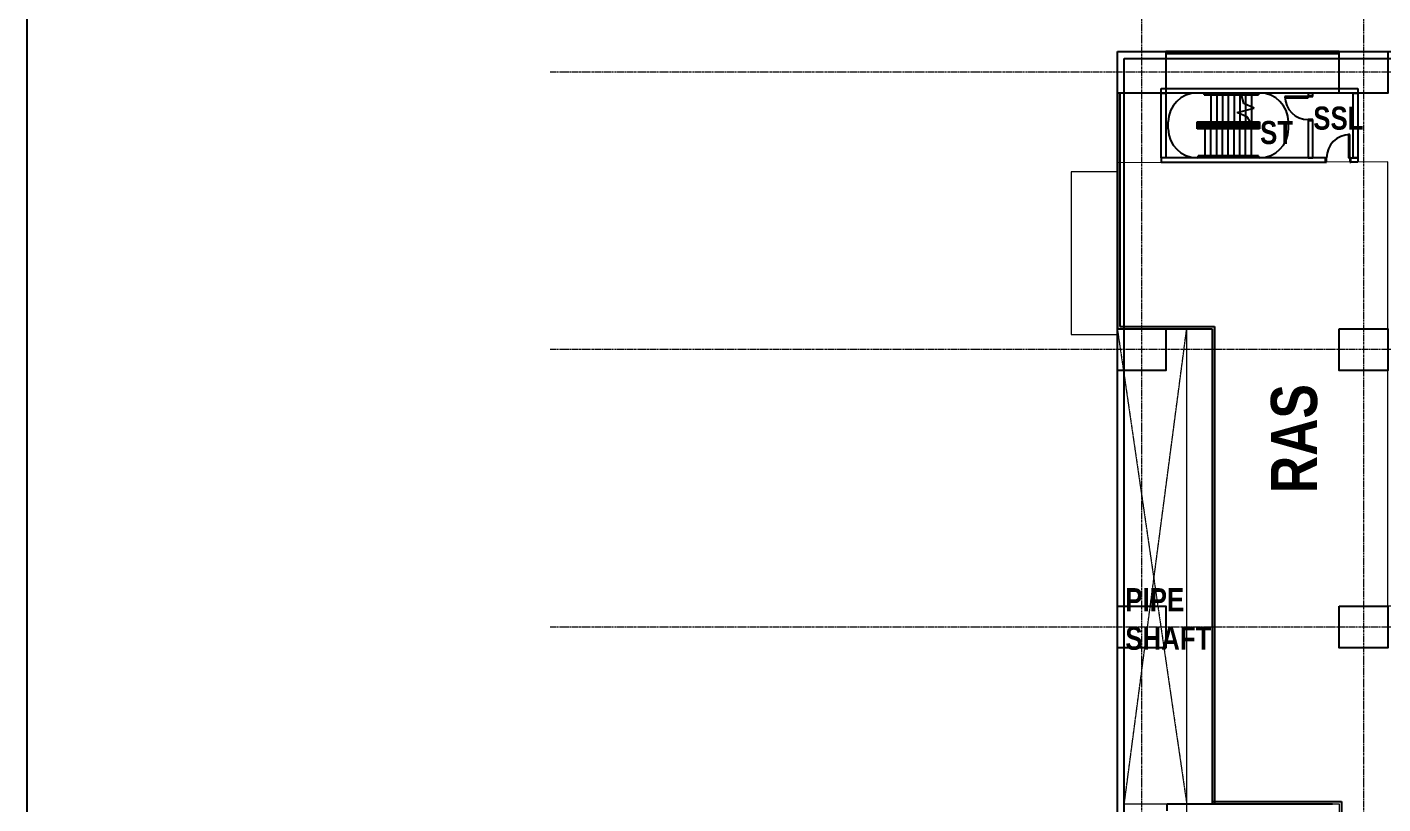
# Model space of a CAD drawing. Extents: x -15449 to 597104, y -1239737 to 53667.
# Drawn here: x 171314 to 229965, y -237453 to -203849 of the extents above; entities that cross this region are included whole.
import ezdxf

# ---------------------------------------------------------------- set-up
doc = ezdxf.new("R2010")
doc.units = 0
doc.header["$LTSCALE"] = 8
doc.linetypes.add('HIDDEN', pattern=[0.375, 0.25, -0.125])
doc.linetypes.add('IDA - Grid Line', pattern=[3500, 2000, -500, 500, -500])
doc.layers.get('0').update_dxf_attribs({"color": 1, "linetype": 'CONTINUOUS'})
doc.layers.get('Defpoints').update_dxf_attribs({"linetype": 'CONTINUOUS'})
doc.layers.add('000_CTCI_CSA', color=7, linetype='CONTINUOUS')
doc.layers.add('A-_ANOTGRID_E', color=7, linetype='CONTINUOUS', lineweight=9)
doc.layers.add('A-_RALGBAL-_E1-1', color=4, linetype='CONTINUOUS', lineweight=9, true_color=0x00ffff)
doc.layers.add('Block - Cargo Lift_dwg', color=7, linetype='CONTINUOUS', lineweight=9, true_color=0x767676)
doc.styles.add('Site Area', font='arial.ttf', dxfattribs={"width": 0.8})

# ---------------------------------------------------------------- blocks, each defined once
blk = doc.blocks.new('column grid')
at = {"color": 252, "elevation": 0}
for points in [[(-80254.4, -10338.8), (-78154.4, -10338.8), (-78154.4, -12138.8), (-80254.4, -12138.8)], [(-70654.4, -10339.2), (-68554.4, -10339.2), (-68554.4, -12139.2), (-70654.4, -12139.2)], [(-80254.4, -22338.8), (-78154.4, -22338.8), (-78154.4, -24138.8), (-80254.4, -24138.8)], [(-70654.4, -22339.2), (-68554.4, -22339.2), (-68554.4, -24139.2), (-70654.4, -24139.2)], [(-80254.4, -34338.8), (-78154.4, -34338.8), (-78154.4, -36138.8), (-80254.4, -36138.8)], [(-70654.4, -34339.2), (-68554.4, -34339.2), (-68554.4, -36139.2), (-70654.4, -36139.2)]]:
    blk.add_lwpolyline(points, close=True, dxfattribs=at)
at = {"layer": 'A-_ANOTGRID_E', "color": 8, "linetype": 'IDA - Grid Line', "ltscale": 0.005, "true_color": 0x808080}
for p, q in [((-79204.4, 9427, 0), (-79204.4, -120414.2, 0)), ((-69604.4, 9427, 0), (-69604.4, -120414.2, 0)), ((29680.4, -11238.8, 0), (-104784.6, -11238.8, 0)), ((29680.4, -23238.8, 0), (-104784.6, -23238.8, 0)), ((29680.4, -35238.8, 0), (-104784.6, -35238.8, 0))]:
    blk.add_line(p, q, dxfattribs=at)
at = {"layer": 'Defpoints', "color": 2, "elevation": 0}
blk.add_lwpolyline([(-127418.5, 34485), (48331.5, 34485), (48331.5, -126648), (-127418.5, -126648)], close=True, dxfattribs=at)
blk = doc.blocks.new('CTCI_Building Footprint and Grid')
at = {"color": 8}
for p, q in [((1909297, -877972, 0), (1917797, -877972, 0)), ((1909297, -878172, 0), (1909297, -877972, 0)), ((1917797, -877972, 0), (1917797, -878172, 0)), ((1917797, -878172, 0), (1909297, -878172, 0)), ((1909297, -878172, 0), (1909497, -878172, 0)), ((1909297, -880968, 0), (1909297, -878172, 0)), ((1909497, -878172, 0), (1909497, -880968, 0)), ((1911197, -878210, 0), (1911147, -878210, 0)), ((1911147, -878210, 0), (1911147, -878250, 0)), ((1911147, -878210, 0), (1911197, -878210, 0)), ((1911147, -878230, 0), (1911147, -878225, 0)), ((1911147, -878250, 0), (1911197, -878250, 0)), ((1911147, -878250, 0), (1911197, -878250, 0)), ((1911197, -878210, 0), (1912756, -878210, 0)), ((1911197, -878250, 0), (1912767, -878250, 0)), ((1911458, -878210, 0), (1911203, -878210, 0)), ((1911203, -878250, 0), (1911458, -878250, 0)), ((1911447, -878170, 0), (1911447, -878210, 0)), ((1911447, -878250, 0), (1911447, -879420, 0)), ((1911589, -878210, 0), (1911458, -878210, 0)), ((1911458, -878250, 0), (1911589, -878250, 0)), ((1911554, -878228, 0), (1911554, -878232, 0)), ((1911697, -878170, 0), (1911697, -878210, 0)), ((1911697, -878250, 0), (1911697, -879420, 0)), ((1911947, -878170, 0), (1911947, -878210, 0)), ((1911947, -878250, 0), (1911947, -879420, 0)), ((1912197, -878170, 0), (1912197, -878210, 0)), ((1912197, -878250, 0), (1912197, -879420, 0)), ((1912447, -878170, 0), (1912447, -878210, 0)), ((1912447, -878250, 0), (1912447, -879420, 0)), ((1912697, -878170, 0), (1912697, -878210, 0)), ((1912697, -878250, 0), (1912697, -878987, 0)), ((1912756, -878210, 0), (1912746, -878170, 0)), ((1912767, -878250, 0), (1912756, -878210, 0)), ((1913203, -878210, 0), (1912756, -878210, 0)), ((1912756, -878210, 0), (1913197, -878210, 0)), ((1912869, -878630, 0), (1912767, -878250, 0)), ((1912767, -878250, 0), (1913203, -878250, 0)), ((1912767, -878250, 0), (1913197, -878250, 0)), ((1912947, -878170, 0), (1912947, -878210, 0)), ((1912947, -878250, 0), (1912947, -878664, 0)), ((1913197, -878170, 0), (1913197, -878210, 0)), ((1913197, -878210, 0), (1913497, -878210, 0)), ((1913197, -878250, 0), (1913197, -878773, 0)), ((1913197, -878250, 0), (1913497, -878250, 0)), ((1913497, -878210, 0), (1913203, -878210, 0)), ((1913203, -878250, 0), (1913497, -878250, 0)), ((1913497, -878210, 0), (1913497, -878250, 0)), ((1913497, -878225, 0), (1913497, -878230, 0)), ((1914647, -878322, 0), (1914647, -878372, 0)), ((1915647, -878322, 0), (1914647, -878322, 0)), ((1914647, -878372, 0), (1915647, -878372, 0)), ((1914797, -878372, 0), (1914797, -878322, 0)), ((1914822, -878372, 0), (1914822, -878322, 0)), ((1914822, -878347, 0), (1914922, -878347, 0)), ((1914922, -878372, 0), (1914922, -878322, 0)), ((1914947, -878372, 0), (1914947, -878322, 0)), ((1915847, -878172, 0), (1915647, -878172, 0)), ((1915647, -878172, 0), (1915647, -878272, 0)), ((1915647, -878272, 0), (1915647, -878322, 0)), ((1915647, -878272, 0), (1915847, -878272, 0)), ((1915647, -878372, 0), (1915647, -878322, 0)), ((1915647, -878322, 0), (1915847, -878322, 0)), ((1915847, -878272, 0), (1915847, -878172, 0)), ((1915847, -878322, 0), (1915847, -878272, 0)), ((1917597, -880968, 0), (1917597, -878172, 0)), ((1917597, -878172, 0), (1917797, -878172, 0)), ((1917797, -878172, 0), (1917797, -880968, 0)), ((1912584, -879017, 0), (1913309, -878823, 0)), ((1913024, -879209, 0), (1912584, -879017, 0)), ((1912697, -878987, 0), (1912697, -879066, 0)), ((1912697, -879066, 0), (1912697, -879420, 0)), ((1913309, -878823, 0), (1912869, -878630, 0)), ((1912947, -878664, 0), (1912947, -878920, 0)), ((1912947, -878920, 0), (1912947, -879175, 0)), ((1912947, -879175, 0), (1912947, -879420, 0)), ((1913197, -878773, 0), (1913197, -878853, 0)), ((1913197, -878853, 0), (1913197, -879420, 0)), ((1909597, -879720, 0), (1909597, -879420, 0)), ((1910847, -879720, 0), (1910847, -879420, 0)), ((1910847, -879420, 0), (1911197, -879420, 0)), ((1910847, -879720, 0), (1910847, -879420, 0)), ((1910847, -879420, 0), (1911197, -879420, 0)), ((1910847, -879720, 0), (1910847, -879420, 0)), ((1911197, -879720, 0), (1910847, -879720, 0)), ((1911197, -879720, 0), (1910847, -879720, 0)), ((1910872, -879445, 0), (1911197, -879445, 0)), ((1910872, -879695, 0), (1910872, -879445, 0)), ((1910872, -879445, 0), (1911197, -879445, 0)), ((1910872, -879695, 0), (1910872, -879445, 0)), ((1911197, -879695, 0), (1910872, -879695, 0)), ((1911197, -879695, 0), (1910872, -879695, 0)), ((1910877, -879450, 0), (1910877, -879690, 0)), ((1911197, -879450, 0), (1910877, -879450, 0)), ((1910877, -879450, 0), (1911197, -879450, 0)), ((1910877, -879690, 0), (1910877, -879450, 0)), ((1910877, -879450, 0), (1910877, -879690, 0)), ((1911197, -879450, 0), (1910877, -879450, 0)), ((1910877, -879450, 0), (1911197, -879450, 0)), ((1910877, -879690, 0), (1910877, -879450, 0)), ((1910877, -879690, 0), (1911197, -879690, 0)), ((1911197, -879690, 0), (1910877, -879690, 0)), ((1910877, -879690, 0), (1911197, -879690, 0)), ((1911197, -879690, 0), (1910877, -879690, 0)), ((1910917, -879650, 0), (1910917, -879490, 0)), ((1910917, -879490, 0), (1911197, -879490, 0)), ((1910917, -879490, 0), (1911197, -879490, 0)), ((1910917, -879650, 0), (1910917, -879490, 0)), ((1910917, -879650, 0), (1910917, -879490, 0)), ((1910917, -879490, 0), (1911197, -879490, 0)), ((1910917, -879490, 0), (1911197, -879490, 0)), ((1910917, -879650, 0), (1910917, -879490, 0)), ((1911197, -879650, 0), (1910917, -879650, 0)), ((1911197, -879650, 0), (1910917, -879650, 0)), ((1911197, -879650, 0), (1910917, -879650, 0)), ((1911197, -879650, 0), (1910917, -879650, 0)), ((1910922, -879495, 0), (1911197, -879495, 0)), ((1910922, -879645, 0), (1910922, -879495, 0)), ((1910922, -879495, 0), (1911197, -879495, 0)), ((1910922, -879645, 0), (1910922, -879495, 0)), ((1910922, -879520, 0), (1911197, -879520, 0)), ((1910922, -879520, 0), (1911197, -879520, 0)), ((1911197, -879620, 0), (1910922, -879620, 0)), ((1911197, -879620, 0), (1910922, -879620, 0)), ((1911197, -879645, 0), (1910922, -879645, 0)), ((1911197, -879645, 0), (1910922, -879645, 0)), ((1911197, -879420, 0), (1913148, -879420, 0)), ((1911197, -879420, 0), (1913148, -879420, 0)), ((1911197, -879445, 0), (1913148, -879445, 0)), ((1911197, -879445, 0), (1913148, -879445, 0)), ((1911197, -879450, 0), (1913148, -879450, 0)), ((1911197, -879450, 0), (1913148, -879450, 0)), ((1911197, -879490, 0), (1913148, -879490, 0)), ((1911197, -879490, 0), (1913148, -879490, 0)), ((1911197, -879495, 0), (1913148, -879495, 0)), ((1911197, -879495, 0), (1913148, -879495, 0)), ((1911197, -879520, 0), (1913148, -879520, 0)), ((1911197, -879520, 0), (1913148, -879520, 0)), ((1911197, -879645, 0), (1911197, -879620, 0)), ((1913197, -879620, 0), (1911197, -879620, 0)), ((1911197, -879620, 0), (1911197, -879645, 0)), ((1911197, -879620, 0), (1911197, -879645, 0)), ((1911197, -879650, 0), (1911197, -879645, 0)), ((1913197, -879645, 0), (1911197, -879645, 0)), ((1911197, -879645, 0), (1911197, -879650, 0)), ((1911197, -879645, 0), (1911197, -879650, 0)), ((1913185, -879650, 0), (1911197, -879650, 0)), ((1911197, -879690, 0), (1911197, -879650, 0)), ((1913447, -879650, 0), (1911197, -879650, 0)), ((1911197, -879690, 0), (1911197, -879650, 0)), ((1911197, -879690, 0), (1911197, -879650, 0)), ((1911197, -879664, 0), (1911197, -879670, 0)), ((1911197, -879664, 0), (1911197, -879670, 0)), ((1911197, -879695, 0), (1911197, -879690, 0)), ((1911197, -879690, 0), (1913185, -879690, 0)), ((1913447, -879690, 0), (1911197, -879690, 0)), ((1911197, -879690, 0), (1911197, -879695, 0)), ((1911197, -879690, 0), (1911197, -879695, 0)), ((1911197, -879720, 0), (1911197, -879695, 0)), ((1913197, -879695, 0), (1911197, -879695, 0)), ((1911197, -879695, 0), (1911197, -879720, 0)), ((1911197, -879695, 0), (1911197, -879720, 0)), ((1911197, -880890, 0), (1911197, -879720, 0)), ((1913197, -879720, 0), (1911197, -879720, 0)), ((1911589, -879450, 0), (1911203, -879450, 0)), ((1911589, -879450, 0), (1911203, -879450, 0)), ((1911203, -879490, 0), (1911589, -879490, 0)), ((1911203, -879490, 0), (1911589, -879490, 0)), ((1911447, -880890, 0), (1911447, -879720, 0)), ((1911554, -879468, 0), (1911554, -879472, 0)), ((1911554, -879468, 0), (1911554, -879472, 0)), ((1911697, -880890, 0), (1911697, -879720, 0)), ((1911947, -880890, 0), (1911947, -879720, 0)), ((1912197, -880890, 0), (1912197, -879720, 0)), ((1912447, -880890, 0), (1912447, -879720, 0)), ((1912697, -880890, 0), (1912697, -879720, 0)), ((1912947, -880890, 0), (1912947, -879720, 0)), ((1913148, -879420, 0), (1913024, -879209, 0)), ((1913148, -879420, 0), (1913197, -879420, 0)), ((1913148, -879445, 0), (1913148, -879420, 0)), ((1913148, -879445, 0), (1913148, -879420, 0)), ((1913148, -879445, 0), (1913197, -879445, 0)), ((1913148, -879450, 0), (1913148, -879445, 0)), ((1913148, -879450, 0), (1913148, -879445, 0)), ((1913148, -879450, 0), (1913148, -879445, 0)), ((1913148, -879450, 0), (1913148, -879445, 0)), ((1913148, -879450, 0), (1913148, -879445, 0)), ((1913148, -879450, 0), (1913148, -879445, 0)), ((1913197, -879450, 0), (1913148, -879450, 0)), ((1913148, -879450, 0), (1913197, -879450, 0)), ((1913148, -879490, 0), (1913148, -879450, 0)), ((1913148, -879490, 0), (1913148, -879450, 0)), ((1913148, -879490, 0), (1913197, -879490, 0)), ((1913148, -879490, 0), (1913197, -879490, 0)), ((1913148, -879495, 0), (1913148, -879490, 0)), ((1913148, -879495, 0), (1913148, -879490, 0)), ((1913148, -879495, 0), (1913148, -879490, 0)), ((1913148, -879495, 0), (1913148, -879490, 0)), ((1913148, -879495, 0), (1913148, -879490, 0)), ((1913148, -879495, 0), (1913148, -879490, 0)), ((1913148, -879495, 0), (1913197, -879495, 0)), ((1913148, -879520, 0), (1913148, -879495, 0)), ((1913148, -879520, 0), (1913148, -879495, 0)), ((1913148, -879520, 0), (1913197, -879520, 0)), ((1913440, -879650, 0), (1913185, -879650, 0)), ((1913185, -879690, 0), (1913440, -879690, 0)), ((1913197, -879420, 0), (1913197, -879445, 0)), ((1913197, -879420, 0), (1913547, -879420, 0)), ((1913197, -879445, 0), (1913197, -879420, 0)), ((1913197, -879445, 0), (1913197, -879450, 0)), ((1913197, -879445, 0), (1913522, -879445, 0)), ((1913197, -879450, 0), (1913197, -879445, 0)), ((1913197, -879450, 0), (1913197, -879490, 0)), ((1913517, -879450, 0), (1913197, -879450, 0)), ((1913197, -879450, 0), (1913197, -879490, 0)), ((1913197, -879450, 0), (1913517, -879450, 0)), ((1913197, -879470, 0), (1913197, -879465, 0)), ((1913197, -879490, 0), (1913197, -879495, 0)), ((1913197, -879495, 0), (1913197, -879490, 0)), ((1913197, -879490, 0), (1913477, -879490, 0)), ((1913197, -879490, 0), (1913477, -879490, 0)), ((1913197, -879495, 0), (1913197, -879520, 0)), ((1913197, -879520, 0), (1913197, -879495, 0)), ((1913197, -879495, 0), (1913472, -879495, 0)), ((1913197, -879520, 0), (1913472, -879520, 0)), ((1913447, -879620, 0), (1913197, -879620, 0)), ((1913447, -879645, 0), (1913197, -879645, 0)), ((1913447, -879695, 0), (1913197, -879695, 0)), ((1913197, -880890, 0), (1913197, -879720, 0)), ((1913447, -879720, 0), (1913197, -879720, 0)), ((1913477, -879650, 0), (1913446, -879650, 0)), ((1913446, -879690, 0), (1913517, -879690, 0)), ((1913472, -879620, 0), (1913447, -879620, 0)), ((1913472, -879645, 0), (1913447, -879645, 0)), ((1913477, -879650, 0), (1913447, -879650, 0)), ((1913517, -879690, 0), (1913447, -879690, 0)), ((1913522, -879695, 0), (1913447, -879695, 0)), ((1913547, -879720, 0), (1913447, -879720, 0)), ((1913472, -879495, 0), (1913472, -879645, 0)), ((1913477, -879490, 0), (1913477, -879650, 0)), ((1913477, -879490, 0), (1913477, -879650, 0)), ((1913517, -879690, 0), (1913517, -879450, 0)), ((1913517, -879450, 0), (1913517, -879690, 0)), ((1913522, -879445, 0), (1913522, -879695, 0)), ((1913547, -879420, 0), (1913547, -879720, 0)), ((1913547, -879420, 0), (1913547, -879720, 0)), ((1914797, -879720, 0), (1914797, -879420, 0)), ((1915847, -879322, 0), (1915647, -879322, 0)), ((1915647, -879322, 0), (1915647, -879372, 0)), ((1915847, -879372, 0), (1915647, -879372, 0)), ((1915647, -879372, 0), (1915647, -880968, 0)), ((1915847, -879372, 0), (1915847, -879322, 0)), ((1915847, -880968, 0), (1915847, -879372, 0)), ((1917397, -879968, 0), (1917397, -880968, 0)), ((1917447, -879968, 0), (1917397, -879968, 0)), ((1917397, -880118, 0), (1917447, -880118, 0)), ((1917397, -880143, 0), (1917447, -880143, 0)), ((1917397, -880243, 0), (1917447, -880243, 0)), ((1917397, -880268, 0), (1917447, -880268, 0)), ((1917422, -880143, 0), (1917422, -880243, 0)), ((1917447, -880968, 0), (1917447, -879968, 0)), ((1911191, -880890, 0), (1910897, -880890, 0)), ((1910897, -880930, 0), (1910897, -880890, 0)), ((1911197, -880890, 0), (1910897, -880890, 0)), ((1910897, -880910, 0), (1910897, -880905, 0)), ((1910897, -880930, 0), (1911191, -880930, 0)), ((1911197, -880930, 0), (1910897, -880930, 0)), ((1913186, -880890, 0), (1911191, -880890, 0)), ((1911191, -880930, 0), (1913186, -880930, 0)), ((1913447, -880890, 0), (1911197, -880890, 0)), ((1911197, -880970, 0), (1911197, -880930, 0)), ((1913447, -880930, 0), (1911197, -880930, 0)), ((1911447, -880970, 0), (1911447, -880930, 0)), ((1911697, -880970, 0), (1911697, -880930, 0)), ((1911947, -880970, 0), (1911947, -880930, 0)), ((1912197, -880970, 0), (1912197, -880930, 0)), ((1912447, -880970, 0), (1912447, -880930, 0)), ((1912697, -880970, 0), (1912697, -880930, 0)), ((1912947, -880970, 0), (1912947, -880930, 0)), ((1913441, -880890, 0), (1913186, -880890, 0)), ((1913186, -880930, 0), (1913441, -880930, 0)), ((1913197, -880970, 0), (1913197, -880930, 0)), ((1913497, -880890, 0), (1913447, -880890, 0)), ((1913497, -880890, 0), (1913447, -880890, 0)), ((1913447, -880930, 0), (1913497, -880930, 0)), ((1913497, -880930, 0), (1913447, -880930, 0)), ((1913497, -880930, 0), (1913497, -880890, 0)), ((1913497, -880905, 0), (1913497, -880910, 0)), ((1909497, -880968, 0), (1909297, -880968, 0)), ((1916397, -880968, 0), (1909297, -880968, 0)), ((1909297, -880968, 0), (1909297, -881168, 0)), ((1909297, -881168, 0), (1916397, -881168, 0)), ((1915647, -880968, 0), (1915847, -880968, 0)), ((1916447, -880968, 0), (1916397, -880968, 0)), ((1916397, -881168, 0), (1916397, -880968, 0)), ((1916397, -881168, 0), (1916447, -881168, 0)), ((1916447, -881168, 0), (1916447, -880968, 0)), ((1917397, -880968, 0), (1917447, -880968, 0)), ((1917447, -880968, 0), (1917447, -881168, 0)), ((1917497, -880968, 0), (1917447, -880968, 0)), ((1917447, -881168, 0), (1917497, -881168, 0)), ((1917497, -880968, 0), (1917797, -880968, 0)), ((1917497, -881168, 0), (1917497, -880968, 0)), ((1917797, -881168, 0), (1917497, -881168, 0)), ((1917797, -880968, 0), (1917597, -880968, 0)), ((1917797, -880968, 0), (1917797, -881168, 0)), ((1909547, -909223, 0), (1909547, -908923, 0)), ((1909547, -908923, 0), (1916697, -908923, 0))]:
    blk.add_line(p, q, dxfattribs=at)
for centre, radius, start, end in [((1910847, -879420, 0), 1250, 90, 180), ((1913547, -879420, 0), 1250, 0, 90), ((1915647, -878322, 0), 1000, 180, 270), ((1910847, -879720, 0), 1250, 180, 270), ((1913547, -879720, 0), 1250, 270, 0), ((1917447, -880968, 0), 1000, 90, 180)]:
    blk.add_arc(centre, radius, start, end, dxfattribs=at)
for points in [[(1911197, -878230, 0), (1911197, -878228, 0), (1911197, -878226, 0), (1911197, -878225, 0)], [(1913197, -878230, 0), (1913197, -878228, 0), (1913197, -878226, 0), (1913197, -878225, 0)], [(1910897, -879470, 0), (1910896, -879469, 0), (1910895, -879468, 0), (1910894, -879467, 0), (1910893, -879466, 0), (1910892, -879465, 0), (1910891, -879465, 0)], [(1910897, -879470, 0), (1910896, -879469, 0), (1910895, -879468, 0), (1910894, -879467, 0), (1910893, -879466, 0), (1910892, -879465, 0), (1910891, -879465, 0)], [(1910897, -879670, 0), (1910896, -879670, 0), (1910895, -879671, 0), (1910894, -879672, 0), (1910893, -879674, 0), (1910892, -879674, 0), (1910891, -879675, 0)], [(1910897, -879670, 0), (1910896, -879670, 0), (1910895, -879671, 0), (1910894, -879672, 0), (1910893, -879674, 0), (1910892, -879674, 0), (1910891, -879675, 0)], [(1911197, -879470, 0), (1911197, -879468, 0), (1911197, -879466, 0), (1911197, -879465, 0)], [(1911197, -879470, 0), (1911197, -879468, 0), (1911197, -879466, 0), (1911197, -879465, 0)], [(1913446, -879664, 0), (1913447, -879666, 0), (1913447, -879668, 0), (1913447, -879670, 0)], [(1913497, -879470, 0), (1913496, -879470, 0), (1913495, -879471, 0), (1913494, -879472, 0), (1913493, -879474, 0), (1913492, -879474, 0), (1913491, -879475, 0)], [(1913491, -879664, 0), (1913492, -879665, 0), (1913493, -879666, 0), (1913494, -879667, 0), (1913495, -879668, 0), (1913496, -879669, 0), (1913497, -879670, 0)], [(1911197, -880905, 0), (1911197, -880906, 0), (1911197, -880908, 0), (1911197, -880910, 0)], [(1913447, -880910, 0), (1913447, -880908, 0), (1913447, -880906, 0), (1913447, -880905, 0)]]:
    blk.add_open_spline(points, degree=3, dxfattribs=at)
at = {"layer": '000_CTCI_CSA', "color": 8}
for p, q in [((1907397, -919283, 0), (1907397, -876372, 0)), ((1907397, -876372, 0), (1977296, -876373, 0)), ((1907697, -918983, 0), (1907697, -876672, 0)), ((1907697, -876672, 0), (1976996, -876673, 0))]:
    blk.add_line(p, q, dxfattribs=at)
at = {"layer": 'A-_RALGBAL-_E1-1', "color": 8}
for p, q in [((1911645, -878205, 0), (1911645, -878170, 0)), ((1911653, -878170, 0), (1911653, -878205, 0)), ((1912297, -878170, 0), (1912297, -878160, 0)), ((1912347, -878160, 0), (1912297, -878160, 0)), ((1912297, -878160, 0), (1912347, -878160, 0)), ((1912347, -878170, 0), (1912297, -878170, 0)), ((1912297, -878170, 0), (1912347, -878170, 0)), ((1912318, -878205, 0), (1912318, -878170, 0)), ((1912318, -878170, 0), (1912326, -878170, 0)), ((1912326, -878170, 0), (1912318, -878170, 0)), ((1912326, -878170, 0), (1912326, -878205, 0)), ((1912347, -878160, 0), (1912347, -878170, 0))]:
    blk.add_line(p, q, dxfattribs=at)
at = {"layer": 'A-_RALGBAL-_E1-1', "color": 8, "elevation": 0, "flags": 128}
for points in [[(1911645, -878205), (1911645, -878205), (1911645, -878206), (1911645, -878206), (1911645, -878207), (1911645, -878208), (1911645, -878208), (1911645, -878209), (1911645, -878209)], [(1911653, -878210), (1911653, -878209), (1911653, -878208), (1911653, -878208), (1911653, -878207), (1911653, -878207), (1911653, -878206), (1911653, -878205), (1911653, -878205), (1911653, -878205)], [(1912318, -878205), (1912318, -878205), (1912318, -878206), (1912318, -878206), (1912318, -878207), (1912318, -878208), (1912318, -878208), (1912318, -878209), (1912318, -878209)], [(1912326, -878210), (1912326, -878209), (1912326, -878208), (1912326, -878208), (1912326, -878207), (1912326, -878207), (1912326, -878206), (1912326, -878205), (1912326, -878205), (1912326, -878205)]]:
    blk.add_lwpolyline(points, dxfattribs=at)
at = {"color": 252}
blk.add_blockref('column grid', (1987651, -866033, 0), dxfattribs=at)
at = {"color": 252, "char_height": 1000, "attachment_point": 1, "style": 'Site Area'}
for s, width, insert in [('{\\fArial|b1|i0|c0|p34;SSL}', 3027.31, (1915872, -878756, 0)), ('{\\fArial|b1|i0|c0|p34;ST}', 1553.61, (1913571, -879379, 0))]:
    blk.add_mtext_dynamic_manual_height_columns(s, width=width, gutter_width=24255, heights=[0], dxfattribs=dict(at, insert=insert))

msp = doc.modelspace()

# ---------------------------------------------------------------- linework, layer by layer
at = {"layer": 'Block - Cargo Lift_dwg', "lineweight": -3}
for p, q in [((228077.8676, -204902.5644, 0), (220578.3145, -204902.5644, 0)), ((228077.8676, -205002.5644, 0), (220578.3145, -205002.5644, 0)), ((218478.3145, -206702.1709, 0), (218478.3308, -216902.1709, 0)), ((218578.3145, -206702.1707, 0), (218578.3306, -216802.1317, 0)), ((218478.3308, -216902.1709, 0), (222578.4575, -216900.5649, 0)), ((218578.3306, -216802.1317, 0), (222678.4582, -216800.5257, 0)), ((222578.4575, -216900.5649, 0), (222578.3127, -237453.3125, 0)), ((222678.4582, -216800.5257, 0), (222678.3127, -237453.3132, 0)), ((222578.313, -237353.3125, 0), (228177.8679, -237353.3125, 0)), ((228177.8679, -237353.3125, 0), (228177.8679, -244608.4062, 0))]:
    msp.add_line(p, q, dxfattribs=at)
at = {"layer": 'Block - Cargo Lift_dwg', "color": 8, "linetype": 'HIDDEN', "ltscale": 10, "true_color": 0x808080}
for p, q in [((218478.3145, -216902.5624, 0), (221478.6723, -237452.8605, 0)), ((218778.4165, -237453.3109, 0), (221478.2966, -216902.5624, 0))]:
    msp.add_line(p, q, dxfattribs=at)
at = {"layer": 'Block - Cargo Lift_dwg', "color": 8, "true_color": 0x808080, "elevation": 0}
msp.add_lwpolyline([(222578.3127, -216900.565), (222578.3123, -237453.3125), (228077.8672, -237453.3125), (228077.8676, -255702.4585), (238736.0877, -264902.1709), (240377.8676, -264902.5644), (240378.191, -285752.4673), (250277.753, -285752.4653), (250277.8676, -255002.5634), (250277.8676, -252902.5634), (238277.8676, -252902.5634), (238277.8676, -228902.5634), (230177.8676, -228902.5634), (230177.8676, -209675.4624), (218478.3276, -209720.4671), (218478.3487, -216902.5581), (222578.3127, -216900.565), (222578.3127, -216900.565)], dxfattribs=at)
at = {"layer": 'Block - Cargo Lift_dwg', "color": 8, "linetype": 'HIDDEN', "ltscale": 10, "true_color": 0x808080, "elevation": 0}
msp.add_lwpolyline([(218478.3308, -210102.955), (216477.6628, -210102.955), (216477.6628, -217152.955), (218478.3308, -217152.955)], close=True, dxfattribs=at)
at = {"layer": 'Block - Cargo Lift_dwg', "color": 8, "true_color": 0x808080, "elevation": 0}
for points in [[(221478.2966, -216902.1709), (218478.2966, -216902.1709), (218478.297, -247812.5674), (221478.297, -247812.5674)], [(221478.2966, -216902.5624), (218778.3841, -216902.5615), (218778.3845, -237453.3109), (221478.297, -237453.3119)]]:
    msp.add_lwpolyline(points, close=True, dxfattribs=at)
at = {"layer": 'Defpoints', "color": 2}
msp.add_lwpolyline([(171314.1998, -160078), (347064.1998, -160078), (347064.1998, -321211), (171314.1998, -321211)], close=True, dxfattribs=at)

# ---------------------------------------------------------------- block references
at = {"layer": '000_CTCI_CSA', "color": 2}
msp.add_blockref('CTCI_Building Footprint and Grid', (-1688918.33, 671469.6085, 0), dxfattribs=at)

# ---------------------------------------------------------------- texts
at = {"layer": 'Block - Cargo Lift_dwg', "color": 8, "true_color": 0x808080, "insert": (225118.5255, -224011.2966, 0), "char_height": 2000, "attachment_point": 1, "rotation": 90, "style": 'Site Area'}
msp.add_mtext_dynamic_manual_height_columns('{\\fArial|b1|i0|c0|p34;RAS}', width=4149.053202, gutter_width=24254.764, heights=[0], dxfattribs=at)
at = {"layer": 'Block - Cargo Lift_dwg', "color": 8, "true_color": 0x808080, "insert": (218823.4841, -228120.3362, 0), "char_height": 1000, "attachment_point": 1, "style": 'Site Area'}
msp.add_mtext_dynamic_manual_height_columns('{\\fArial|b1|i0|c0|p34;PIPE SHAFT}', width=3359.303324, gutter_width=24254.764, heights=[0], dxfattribs=at)

doc.saveas('drawing.dxf')
